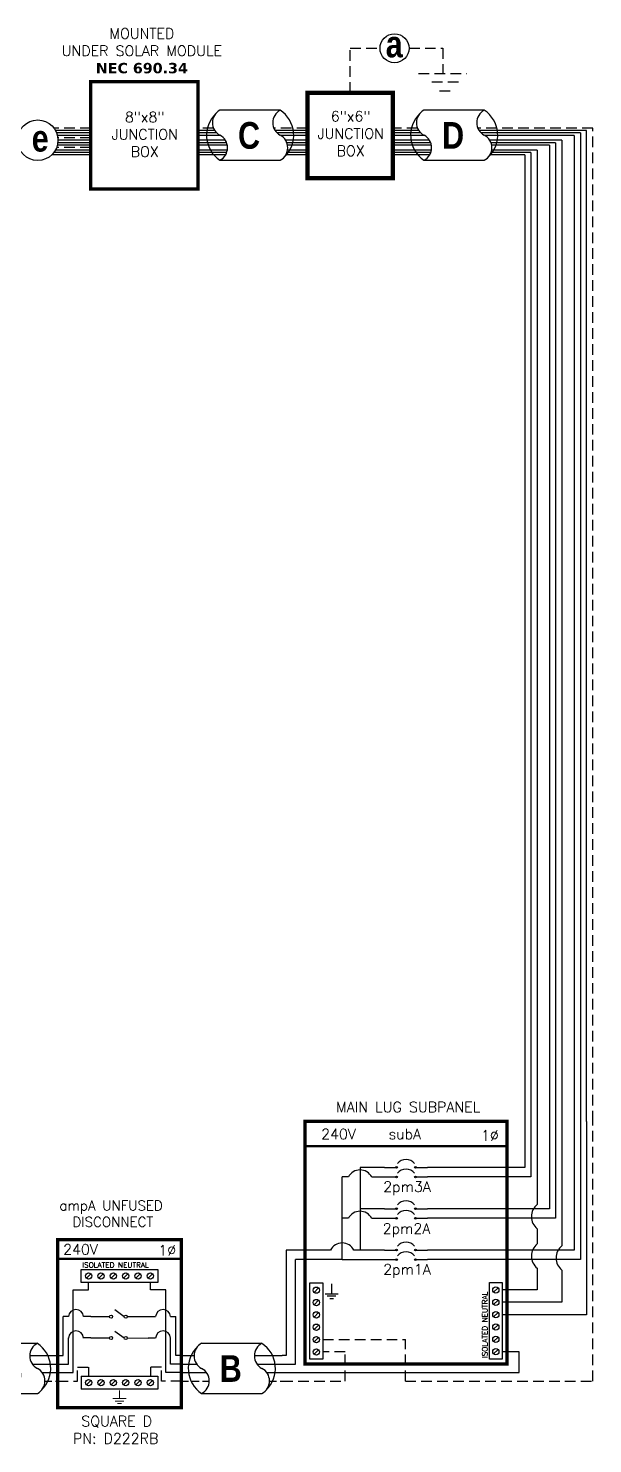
# Model space of a CAD drawing. Header units: feet. Extents: x 23351 to 24150, y 15348 to 15858.
# Drawn here: x 23951.1 to 24150, y 15359.7 to 15858.2 of the extents above; entities that cross this region are included whole.
import ezdxf

# ---------------------------------------------------------------- set-up
doc = ezdxf.new("R2010")
doc.units = ezdxf.units.FT
doc.header["$MEASUREMENT"] = 0
doc.linetypes.add('HIDDEN', pattern=[0.375, 0.25, -0.125])
for name, color, linetype in [('ONE LINE BLOCKS', 7, 'Continuous'), ('TABLES', 7, 'Continuous'), ('TEXT', 7, 'Continuous'), ('Z - TITLEBLOCK TXT', 7, 'Continuous')]:
    doc.layers.add(name, color=color, linetype=linetype)
doc.styles.add('ONE LINE TXT', font='techb___.ttf')
doc.styles.get("Standard").update_dxf_attribs({"font": 'simplex.shx'})

# ---------------------------------------------------------------- blocks, each defined once
blk = doc.blocks.new('3microSub')
at = {"layer": 'ONE LINE BLOCKS', "linetype": 'Continuous'}
h = blk.add_hatch(color=1, dxfattribs=at)
h.dxf.hatch_style = 1
edge = h.paths.add_edge_path()
edge.add_arc((40.28, 75.29), 0.291, 0, 360)
h = blk.add_hatch(color=1, dxfattribs=at)
h.dxf.hatch_style = 1
edge = h.paths.add_edge_path()
edge.add_arc((46.96, 75.29), 0.291, 0, 360)
h = blk.add_hatch(color=1, dxfattribs=at)
h.dxf.hatch_style = 1
edge = h.paths.add_edge_path()
edge.add_arc((40.28, 71.91), 0.291, 0, 360)
h = blk.add_hatch(color=1, dxfattribs=at)
h.dxf.hatch_style = 1
edge = h.paths.add_edge_path()
edge.add_arc((46.96, 71.91), 0.291, 0, 360)
h = blk.add_hatch(color=1, dxfattribs=at)
h.dxf.hatch_style = 1
edge = h.paths.add_edge_path()
edge.add_arc((40.28, 60.73), 0.291, 0, 360)
h = blk.add_hatch(color=1, dxfattribs=at)
h.dxf.hatch_style = 1
edge = h.paths.add_edge_path()
edge.add_arc((46.96, 60.73), 0.291, 0, 360)
h = blk.add_hatch(color=1, dxfattribs=at)
h.dxf.hatch_style = 1
edge = h.paths.add_edge_path()
edge.add_arc((40.28, 57.35), 0.291, 0, 360)
h = blk.add_hatch(color=1, dxfattribs=at)
h.dxf.hatch_style = 1
edge = h.paths.add_edge_path()
edge.add_arc((46.96, 57.35), 0.291, 0, 360)
h = blk.add_hatch(color=1, dxfattribs=at)
h.dxf.hatch_style = 1
edge = h.paths.add_edge_path()
edge.add_arc((40.28, 46.17), 0.291, 0, 360)
h = blk.add_hatch(color=1, dxfattribs=at)
h.dxf.hatch_style = 1
edge = h.paths.add_edge_path()
edge.add_arc((46.96, 46.17), 0.291, 0, 360)
h = blk.add_hatch(color=1, dxfattribs=at)
h.dxf.hatch_style = 1
edge = h.paths.add_edge_path()
edge.add_arc((40.28, 42.79), 0.291, 0, 360)
h = blk.add_hatch(color=1, dxfattribs=at)
h.dxf.hatch_style = 1
edge = h.paths.add_edge_path()
edge.add_arc((46.96, 42.79), 0.291, 0, 360)
at = {"color": 7, "linetype": 'Continuous'}
for p, q in [((85.47, 91.47), (85.47, 75.29)), ((94.17, 91.47), (94.17, 60.73)), ((102.87, 91.47), (102.87, 46.17)), ((36.09, 75.29), (27.43, 75.29)), ((27.43, 75.29), (27.43, 60.73)), ((85.47, 75.29), (51.15, 75.29)), ((36.09, 60.73), (27.43, 60.73)), ((27.43, 60.73), (27.43, 46.17)), ((94.17, 60.73), (51.15, 60.73)), ((17.02, 46.17), (1.34, 46.17)), ((1.34, 46.17), (1.34, 9)), ((36.09, 46.17), (25.26, 46.17)), ((102.87, 46.17), (51.15, 46.17)), ((1.34, 9), (0, 9))]:
    blk.add_line(p, q, dxfattribs=at)
at = {"color": 10, "linetype": 'Continuous'}
for p, q in [((87.65, 91.47), (87.65, 71.91)), ((96.35, 91.47), (96.35, 57.35)), ((105.05, 91.47), (105.05, 42.79)), ((21.14, 57.35), (21.14, 71.91)), ((23.31, 71.91), (21.14, 71.91)), ((31.55, 71.91), (36.09, 71.91)), ((87.65, 71.91), (51.15, 71.91)), ((21.14, 42.79), (21.14, 57.35)), ((23.31, 57.35), (21.14, 57.35)), ((31.55, 57.35), (36.09, 57.35)), ((96.35, 57.35), (51.15, 57.35)), ((21.14, 42.79), (4.63, 42.79)), ((4.63, 6), (4.63, 42.79)), ((21.14, 42.79), (36.09, 42.79)), ((105.05, 42.79), (51.15, 42.79)), ((0, 6), (4.63, 6))]:
    blk.add_line(p, q, dxfattribs=at)
at = {"color": 253, "linetype": 'Continuous'}
for p, q in [((89.82, 91.47), (89.82, 62.22)), ((98.52, 91.47), (98.52, 47.66)), ((107.23, 91.47), (107.23, 23.41)), ((89.82, 53.66), (89.82, 48.33)), ((89.82, 39.78), (89.82, 32.11)), ((98.52, 39.1), (98.52, 27.76)), ((89.82, 32.11), (77.54, 32.11)), ((98.52, 27.76), (77.54, 27.76)), ((107.23, 23.41), (77.54, 23.41)), ((83.55, 10.36), (77.54, 10.36)), ((83.55, 3), (83.55, 10.36)), ((0, 3), (83.55, 3))]:
    blk.add_line(p, q, dxfattribs=at)
at = {"color": 10, "linetype": 'Continuous'}
for centre in [(27.43, 69.75), (27.43, 55.19)]:
    blk.add_arc(centre, 4.65, 27.6639, 152.3361, dxfattribs=at)
at = {"color": 253, "linetype": 'Continuous'}
for centre in [(93.4, 57.94), (93.4, 44.05), (102.1, 43.38)]:
    blk.add_arc(centre, 5.58, 129.9215, 230.0785, dxfattribs=at)
at = {"color": 7, "linetype": 'Continuous'}
blk.add_arc((21.14, 44.01), 4.65, 27.6639, 152.3361, dxfattribs=at)
at = {"layer": 'ONE LINE BLOCKS', "lineweight": 50}
blk.add_line((8.04, 82.77), (79.2, 82.77), dxfattribs=at)
at = {"layer": 'ONE LINE BLOCKS', "lineweight": 50, "const_width": 1.19}
blk.add_lwpolyline([(8.04, 6.01), (8.04, 91.47), (79.2, 91.47), (79.2, 6.01)], close=True, dxfattribs=at)
at = {"layer": 'TEXT', "color": 92, "linetype": 'HIDDEN', "ltscale": 15}
for p, q in [((109.4, 0.05), (109.4, 91.47)), ((14.31, 14.64), (43.39, 14.64)), ((22.14, 10.28), (14.31, 10.28)), ((22.14, 0), (22.14, 10.28)), ((43.39, 0.05), (43.39, 14.64)), ((0, 0), (22.14, 0)), ((43.39, 0.05), (109.4, 0.05))]:
    blk.add_line(p, q, dxfattribs=at)
at = {"layer": 'TEXT', "color": 92, "linetype": 'HIDDEN', "flags": 128}
for points in [[(15.08, 30.76), (19.76, 30.76)], [(17.42, 34.26), (17.42, 30.76)], [(18.95, 29.89), (15.89, 29.89)], [(18.13, 29.02), (16.7, 29.02)]]:
    blk.add_lwpolyline(points, dxfattribs=at)
at = {"layer": 'Z - TITLEBLOCK TXT', "color": 1, "linetype": 'Continuous'}
for p, q in [((9.77, 7.69), (9.77, 34.63)), ((9.77, 34.63), (14.31, 34.63)), ((14.31, 34.63), (14.31, 7.69)), ((73, 7.76), (73, 34.71)), ((73, 34.71), (77.54, 34.71)), ((77.54, 34.71), (77.54, 7.76)), ((14.31, 7.69), (9.77, 7.69)), ((77.54, 7.76), (73, 7.76))]:
    blk.add_line(p, q, dxfattribs=at)
at = {"layer": 'Z - TITLEBLOCK TXT', "color": 4, "linetype": 'Continuous'}
for p, q in [((12.83, 32.82), (11.25, 31.25)), ((76.06, 32.9), (74.49, 31.32)), ((12.83, 28.47), (11.25, 26.9)), ((76.06, 28.54), (74.49, 26.97)), ((12.83, 24.12), (11.25, 22.55)), ((76.06, 24.19), (74.49, 22.62)), ((12.83, 19.77), (11.25, 18.2)), ((12.83, 15.42), (11.25, 13.85)), ((76.06, 19.84), (74.49, 18.27)), ((76.06, 15.49), (74.49, 13.92)), ((12.83, 11.07), (11.25, 9.5)), ((76.06, 11.14), (74.49, 9.57))]:
    blk.add_line(p, q, dxfattribs=at)
at = {"layer": 'Z - TITLEBLOCK TXT', "color": 1, "linetype": 'Continuous', "flags": 128}
for points in [[(36.09, 75.29), (40.28, 75.29)], [(36.09, 75.29), (40.28, 75.29)], [(46.96, 75.29), (51.15, 75.29)], [(36.09, 71.91), (40.28, 71.91)], [(36.09, 71.91), (40.28, 71.91)], [(46.96, 71.91), (51.15, 71.91)], [(36.09, 60.73), (40.28, 60.73)], [(36.09, 60.73), (40.28, 60.73)], [(46.96, 60.73), (51.15, 60.73)], [(36.09, 57.35), (40.28, 57.35)], [(36.09, 57.35), (40.28, 57.35)], [(46.96, 57.35), (51.15, 57.35)], [(36.09, 46.17), (40.28, 46.17)], [(36.09, 46.17), (40.28, 46.17)], [(46.96, 46.17), (51.15, 46.17)], [(36.09, 42.79), (40.28, 42.79)], [(36.09, 42.79), (40.28, 42.79)], [(46.96, 42.79), (51.15, 42.79)]]:
    blk.add_lwpolyline(points, dxfattribs=at)
at = {"layer": 'Z - TITLEBLOCK TXT', "color": 1, "linetype": 'Continuous'}
for centre in [(40.28, 75.29), (46.96, 75.29), (40.28, 71.91), (46.96, 71.91), (40.28, 60.73), (46.96, 60.73), (40.28, 57.35), (46.96, 57.35), (40.28, 46.17), (46.96, 46.17), (40.28, 42.79), (46.96, 42.79)]:
    blk.add_circle(centre, 0.291, dxfattribs=at)
at = {"layer": 'Z - TITLEBLOCK TXT', "color": 4, "linetype": 'Continuous'}
for centre in [(12.04, 32.04), (75.27, 32.11), (12.04, 27.69), (75.27, 27.76), (12.04, 23.34), (12.04, 18.99), (75.27, 23.41), (75.27, 19.06), (12.04, 14.64), (75.27, 14.71), (12.04, 10.28), (75.27, 10.36)]:
    blk.add_circle(centre, 1.11, dxfattribs=at)
at = {"layer": 'Z - TITLEBLOCK TXT', "color": 1, "linetype": 'Continuous'}
for centre in [(43.62, 74.09), (43.62, 70.71), (43.62, 59.53), (43.62, 56.15), (43.62, 44.97), (43.62, 41.59)]:
    blk.add_arc(centre, 3.93, 40.3392, 139.6608, dxfattribs=at)
at = {"layer": 'TABLES', "color": 1, "linetype": 'Continuous'}
for s, p in [('2pm3A', (35.59, 66.67)), ('2pm2A', (35.42, 51.92)), ('2pm1A', (35.59, 37.55))]:
    blk.add_text(s, height=3.658, dxfattribs=at).set_placement(p)
at = {"layer": 'TABLES', "color": 4, "linetype": 'Continuous'}
blk.add_text('ISOLATED NEUTRAL', height=1.8743, rotation=90, dxfattribs=at).set_placement((72.35, 8.12))
at = {"layer": 'TEXT', "color": 1, "attachment_point": 5}
for s, width, gutter_width, insert, char_height in [('MAIN LUG SUBPANEL ', 62.3984, 7.17, (44.36, 96.54), 3.6576), ('240V', 0.1481, 0.75, (19.83, 87.03), 3.658), ('subA', 0.1481, 0.75, (43.21, 87.03), 3.658), ('1∅', 0.1481, 0.75, (73.19, 86.51), 3.658)]:
    blk.add_mtext_dynamic_manual_height_columns(s, width=width, gutter_width=gutter_width, heights=[0], dxfattribs=dict(at, insert=insert, char_height=char_height))
blk = doc.blocks.new('*U14')
at = {"color": 7, "linetype": 'Continuous'}
for p, q in [((-7.14, 13.31), (-28.39, 13.31)), ((-28.39, -4.31), (-7.14, -4.31))]:
    blk.add_line(p, q, dxfattribs=at)
at = {"color": 7}
for p, q in [((-35.53, 9), (-31.05, 9)), ((-9.81, 9), (0, 9))]:
    blk.add_line(p, q, dxfattribs=at)
at = {"color": 10}
for p, q in [((-35.53, 6), (-30.11, 6)), ((-8.87, 6), (0, 6))]:
    blk.add_line(p, q, dxfattribs=at)
at = {"color": 253}
for p, q in [((-35.53, 3), (-26.66, 3)), ((-5.41, 3), (0, 3))]:
    blk.add_line(p, q, dxfattribs=at)
at = {"color": 92, "linetype": 'HIDDEN', "ltscale": 10}
for p, q in [((-4.48, 0), (0, 0)), ((-35.53, 0), (-25.72, 0))]:
    blk.add_line(p, q, dxfattribs=at)
at = {"color": 7, "linetype": 'Continuous'}
for centre, start, end in [((-22.54, 4.5), 133.9732, 236.4265), ((-12.99, 4.5), 313.9732, 56.4265)]:
    blk.add_arc(centre, 10.58, start, end, dxfattribs=at)
at = {"linetype": 'Continuous'}
for centre, start, end in [((-26.08, 8.91), 117.6639, 242.3361), ((-4.83, 8.91), 117.6639, 242.3361), ((-30.7, 0.09), 297.6639, 62.3361), ((-9.45, 0.09), 297.6639, 62.3361)]:
    blk.add_arc(centre, 4.98, start, end, dxfattribs=at)
blk = doc.blocks.new('unfusedDisconnect')
at = {"lineweight": 50}
blk.add_line((-43.61, 43.06), (0, 43.06), dxfattribs=at)
at = {"color": 1, "linetype": 'Continuous'}
for p, q in [((-35.27, 34.78), (-35.27, 39.32)), ((-35.27, 39.32), (-8.32, 39.32)), ((-8.32, 39.32), (-8.32, 34.78)), ((-8.32, 34.78), (-35.27, 34.78)), ((-23.43, 25.18), (-20.16, 22.74)), ((-31.89, 22.73), (-25.32, 22.73)), ((-19.08, 22.73), (-11.7, 22.73)), ((-31.89, 15.2), (-25.32, 15.2)), ((-23.43, 17.65), (-20.16, 15.2)), ((-19.08, 15.2), (-11.7, 15.19)), ((-35.27, 1.76), (-8.32, 1.76)), ((-35.27, 1.76), (-35.27, -2.78)), ((-8.32, 1.76), (-8.32, -2.78)), ((-8.32, -2.78), (-35.27, -2.78))]:
    blk.add_line(p, q, dxfattribs=at)
at = {"color": 4, "linetype": 'Continuous'}
for p, q in [((-31.89, 37.83), (-33.46, 36.26)), ((-27.53, 37.83), (-29.11, 36.26)), ((-23.18, 37.83), (-24.76, 36.26)), ((-18.83, 37.83), (-20.41, 36.26)), ((-14.48, 37.83), (-16.06, 36.26)), ((-10.13, 37.83), (-11.7, 36.26)), ((-31.89, 0.28), (-33.46, -1.3)), ((-27.53, 0.28), (-29.11, -1.3)), ((-23.18, 0.28), (-24.76, -1.3)), ((-18.83, 0.28), (-20.41, -1.3)), ((-14.48, 0.28), (-16.06, -1.3)), ((-10.13, 0.28), (-11.7, -1.3))]:
    blk.add_line(p, q, dxfattribs=at)
at = {"color": 253, "linetype": 'Continuous'}
for p, q in [((-38.16, 3), (-38.16, 32.17)), ((-38.16, 32.17), (-32.67, 32.17)), ((-32.67, 32.17), (-32.67, 34.78)), ((-10.92, 32.17), (-10.92, 34.78)), ((-5.43, 32.17), (-10.92, 32.17)), ((-5.43, 3), (-5.43, 32.17)), ((-43.61, 3), (-38.16, 3)), ((0, 3), (-5.43, 3))]:
    blk.add_line(p, q, dxfattribs=at)
at = {"color": 7, "linetype": 'Continuous'}
for p, q in [((-41.66, 9), (-41.66, 22.73)), ((-39.8, 22.73), (-41.66, 22.73)), ((-31.89, 22.73), (-34.52, 22.73)), ((-11.7, 22.73), (-9.07, 22.73)), ((-3.79, 22.73), (-1.93, 22.73)), ((-1.93, 9), (-1.93, 22.73))]:
    blk.add_line(p, q, dxfattribs=at)
at = {"color": 10, "linetype": 'Continuous'}
for p, q in [((-39.8, 6), (-39.8, 15.2)), ((-31.89, 15.2), (-34.52, 15.2)), ((-11.7, 15.2), (-9.07, 15.2)), ((-3.79, 6), (-3.79, 15.2)), ((-43.61, 6), (-39.8, 6)), ((0, 6), (-3.79, 6))]:
    blk.add_line(p, q, dxfattribs=at)
at = {"color": 7}
for p, q in [((-43.61, 9), (-41.66, 9)), ((0, 9), (-1.93, 9))]:
    blk.add_line(p, q, dxfattribs=at)
at = {"color": 92, "linetype": 'HIDDEN', "ltscale": 15}
for p, q in [((-43.61, 0), (-36.58, 0)), ((-36.58, 0), (-36.58, 4.9)), ((-36.58, 4.9), (-32.67, 4.9)), ((-32.67, 4.9), (-32.67, 1.76)), ((-7.01, 4.9), (-10.92, 4.9)), ((-10.92, 4.9), (-10.92, 1.76)), ((-7.01, 0), (-7.01, 4.9)), ((0, 0), (-7.01, 0))]:
    blk.add_line(p, q, dxfattribs=at)
at = {"lineweight": 50, "const_width": 1.19}
blk.add_lwpolyline([(-43.61, -9.34), (-43.61, 49.84), (0, 49.84), (0, -9.34)], close=True, dxfattribs=at)
at = {"color": 92, "linetype": 'Continuous', "lineweight": 5, "ltscale": 0.05, "flags": 128}
for points in [[(-21.8, -3.32), (-21.8, -6.17)], [(-24.14, -6.17), (-19.45, -6.17)], [(-20.27, -7.03), (-23.32, -7.03)], [(-21.08, -7.9), (-22.51, -7.9)]]:
    blk.add_lwpolyline(points, dxfattribs=at)
at = {"color": 4, "linetype": 'Continuous'}
for centre in [(-32.67, 37.05), (-28.32, 37.05), (-23.97, 37.05), (-19.62, 37.05), (-15.27, 37.05), (-10.92, 37.05), (-32.67, -0.51), (-28.32, -0.51), (-23.97, -0.51), (-19.62, -0.51), (-15.27, -0.51), (-10.92, -0.51)]:
    blk.add_circle(centre, 1.11, dxfattribs=at)
at = {"color": 1, "linetype": 'Continuous'}
for centre in [(-24.78, 22.73), (-19.62, 22.73), (-24.78, 15.2), (-19.62, 15.2)]:
    blk.add_circle(centre, 0.541, dxfattribs=at)
at = {"color": 7, "linetype": 'Continuous'}
for centre in [(-37.16, 22.58), (-6.43, 22.58)]:
    blk.add_arc(centre, 2.64, 3.2819, 176.7181, dxfattribs=at)
at = {"color": 10, "linetype": 'Continuous'}
for centre in [(-37.16, 15.04), (-6.43, 15.04)]:
    blk.add_arc(centre, 2.64, 3.2819, 176.7181, dxfattribs=at)
at = {"color": 4, "linetype": 'Continuous'}
blk.add_text('ISOLATED NEUTRAL', height=1.8743, dxfattribs=at).set_placement((-34.91, 39.97))
at = {"color": 1}
for s, width, gutter_width, heights, insert, char_height, attachment_point in [('\\A1;\\pi12.228;ampA UNFUSED \\P\\pi16.834;DISCONNECT', 64.922, 0, [11.89], (-55.21, 63.58), 3.4544, 1), ('240V', 0.1481, 0.75, [0], (-35.55, 46.4), 3.658, 5), ('1∅', 0.1481, 0.75, [0], (-4.98, 46.1), 3.658, 5), ('\\A1;\\pi11.999,t30.287;SQUARE D\\P\\pi9.0377,t27.326;PN: D222RB', 51.6906, 0.203, [45.94], (-47.25, -12.27), 3.6576, 1)]:
    blk.add_mtext_dynamic_manual_height_columns(s, width=width, gutter_width=gutter_width, heights=heights, dxfattribs=dict(at, insert=insert, char_height=char_height, attachment_point=attachment_point))
blk = doc.blocks.new('*U26')
at = {"color": 7}
for name, p in [('unfusedDisconnect', (0, 0)), ('*U14', (-43.61, 0))]:
    blk.add_blockref(name, p, dxfattribs=at)
at = {"layer": 'Z - TITLEBLOCK TXT', "color": 1, "linetype": 'Continuous', "insert": (-63.63, 8.88), "char_height": 9.3833, "attachment_point": 1, "style": 'ONE LINE TXT'}
blk.add_mtext_dynamic_manual_height_columns('{\\W1;\\C256;B}', width=0.1385, gutter_width=2.13, heights=[0], dxfattribs=at)
blk = doc.blocks.new('8x8box')
at = {"lineweight": 50, "const_width": 1.19}
blk.add_lwpolyline([(37.78, 0), (0, 0), (0, 37.78), (37.78, 37.78)], close=True, dxfattribs=at)
at = {"color": 1, "char_height": 3.6576, "attachment_point": 5}
for s, width, insert in [(' \\PMOUNTED \\PUNDER SOLAR MODULE\\P{\\fVerdana|b1|i0|c0|p34;NEC 690.34}', 73.0127, (18.01, 51.7)), ('8"x8"  JUNCTION BOX ', 0.4767, (19.03, 19.26))]:
    blk.add_mtext_dynamic_manual_height_columns(s, width=width, gutter_width=7.17, heights=[0], dxfattribs=dict(at, insert=insert))
blk = doc.blocks.new('6x6box')
at = {"lineweight": 50, "const_width": 1.53}
blk.add_lwpolyline([(30.1, 0), (0, 0), (0, 30.1), (30.1, 30.1)], close=True, dxfattribs=at)
at = {"color": 1, "insert": (15.24, 15.71), "char_height": 3.6576, "width": 0.4767, "attachment_point": 5}
blk.add_mtext('6"x6"  JUNCTION BOX  ', dxfattribs=at)

msp = doc.modelspace()

# ---------------------------------------------------------------- linework, layer by layer
at = {"color": 7, "linetype": 'Continuous'}
for p, q in [((24039.87, 15829.34), (24018.62, 15829.34)), ((24111.77, 15829.34), (24090.52, 15829.34)), ((24134.74, 15817.04), (24134.74, 15473.19)), ((24143.44, 15820.48), (24143.44, 15473.19)), ((24126.04, 15813.59), (24126.04, 15473.19)), ((24018.62, 15811.71), (24039.87, 15811.71)), ((24090.52, 15811.71), (24111.77, 15811.71))]:
    msp.add_line(p, q, dxfattribs=at)
at = {"color": 92, "linetype": 'HIDDEN', "ltscale": 15}
for p, q in [((23973.09, 15823.06), (23960.1, 15823.06)), ((24016.32, 15823.06), (24010.87, 15823.06)), ((24049.44, 15823.06), (24037.57, 15823.06)), ((24088.22, 15823.06), (24079.54, 15823.06)), ((24149.96, 15823.06), (24109.47, 15823.06)), ((24149.96, 15473.19), (24149.96, 15823.06)), ((23973.09, 15819.62), (23961.49, 15819.62)), ((23973.09, 15816.18), (23961.06, 15816.18))]:
    msp.add_line(p, q, dxfattribs=at)
at = {"color": 253, "linetype": 'Continuous'}
for p, q in [((23973.09, 15822.2), (23960.66, 15822.2)), ((24016.77, 15822.2), (24010.87, 15822.2)), ((24049.44, 15822.2), (24038.02, 15822.2)), ((24088.68, 15822.2), (24079.54, 15822.2)), ((24147.79, 15822.2), (24109.92, 15822.2)), ((24147.79, 15473.19), (24147.79, 15822.2)), ((23973.09, 15818.76), (23961.54, 15818.76)), ((24020.53, 15818.76), (24010.87, 15818.76)), ((24049.44, 15818.76), (24041.77, 15818.76)), ((24092.43, 15818.76), (24079.54, 15818.76)), ((24139.09, 15818.76), (24113.68, 15818.76)), ((24139.09, 15818.76), (24139.09, 15473.19)), ((23973.09, 15815.32), (23960.66, 15815.32)), ((24021.22, 15815.32), (24010.87, 15815.32)), ((24049.44, 15815.32), (24042.47, 15815.32)), ((24093.12, 15815.32), (24079.54, 15815.32)), ((24130.39, 15815.32), (24114.37, 15815.32)), ((24130.39, 15815.32), (24130.39, 15473.19))]:
    msp.add_line(p, q, dxfattribs=at)
at = {"color": 10, "linetype": 'Continuous'}
for p, q in [((23973.09, 15821.34), (23961.06, 15821.34)), ((23973.09, 15817.9), (23961.49, 15817.9)), ((24017.49, 15821.34), (24010.87, 15821.34)), ((24020.96, 15817.9), (24010.87, 15817.9)), ((24049.44, 15821.34), (24038.73, 15821.34)), ((24049.44, 15817.9), (24042.2, 15817.9)), ((24089.39, 15821.34), (24079.54, 15821.34)), ((24092.86, 15817.9), (24079.54, 15817.9)), ((24145.61, 15821.34), (24110.64, 15821.34)), ((24136.91, 15817.9), (24114.1, 15817.9)), ((24136.91, 15817.9), (24136.91, 15473.19)), ((24145.61, 15821.34), (24145.61, 15473.19)), ((23973.09, 15814.46), (23960.1, 15814.46)), ((24021, 15814.46), (24010.87, 15814.46)), ((24049.44, 15814.46), (24042.24, 15814.46)), ((24092.9, 15814.46), (24079.54, 15814.46)), ((24128.21, 15814.46), (24114.15, 15814.46)), ((24128.21, 15814.46), (24128.21, 15473.19))]:
    msp.add_line(p, q, dxfattribs=at)
at = {"linetype": 'Continuous'}
for p, q in [((23973.09, 15820.48), (23961.33, 15820.48)), ((23973.09, 15817.04), (23961.33, 15817.04)), ((24018.71, 15820.48), (24010.87, 15820.48)), ((24021.2, 15817.04), (24010.87, 15817.04)), ((24049.44, 15820.48), (24039.95, 15820.48)), ((24049.44, 15817.04), (24042.45, 15817.04)), ((24090.61, 15820.48), (24079.54, 15820.48)), ((24093.1, 15817.04), (24079.54, 15817.04)), ((24143.44, 15820.48), (24111.86, 15820.48)), ((24134.74, 15817.04), (24114.35, 15817.04)), ((23973.09, 15813.59), (23959.34, 15813.59)), ((24020.6, 15813.59), (24010.87, 15813.59)), ((24049.44, 15813.59), (24041.84, 15813.59)), ((24092.5, 15813.59), (24079.54, 15813.59)), ((24126.04, 15813.59), (24113.74, 15813.59))]:
    msp.add_line(p, q, dxfattribs=at)
at = {"color": 7, "linetype": 'Continuous'}
for centre, radius in [((24080.14, 15851.14), 5.11), ((23954.4, 15818.76), 7.14)]:
    msp.add_circle(centre, radius, dxfattribs=at)
for centre, start, end in [((24024.47, 15820.53), 133.9732, 236.4265), ((24034.02, 15820.53), 313.9732, 56.4265), ((24096.37, 15820.53), 133.9732, 236.4265), ((24105.92, 15820.53), 313.9732, 56.4265)]:
    msp.add_arc(centre, 10.58, start, end, dxfattribs=at)
at = {"linetype": 'Continuous'}
for centre, start, end in [((24020.93, 15824.93), 117.6639, 242.3361), ((24042.18, 15824.93), 117.6639, 242.3361), ((24092.83, 15824.93), 117.6639, 242.3361), ((24114.08, 15824.93), 117.6639, 242.3361), ((24016.31, 15816.12), 297.6639, 62.3361), ((24037.55, 15816.12), 297.6639, 62.3361), ((24088.21, 15816.12), 297.6639, 62.3361), ((24109.46, 15816.12), 297.6639, 62.3361)]:
    msp.add_arc(centre, 4.98, start, end, dxfattribs=at)
at = {"layer": 'TEXT', "color": 92, "linetype": 'HIDDEN', "ltscale": 15}
for p, q in [((24064.49, 15835.51), (24064.49, 15851.14)), ((24064.49, 15851.14), (24075.03, 15851.14)), ((24085.25, 15851.14), (24097.12, 15851.14)), ((24097.12, 15851.14), (24097.12, 15842.31))]:
    msp.add_line(p, q, dxfattribs=at)
at = {"layer": 'TEXT', "color": 92, "linetype": 'HIDDEN', "ltscale": 15, "flags": 128}
for points in [[(24088.64, 15842.31), (24105.6, 15842.31)], [(24102.66, 15839.17), (24091.58, 15839.17)], [(24099.72, 15836.03), (24094.52, 15836.03)]]:
    msp.add_lwpolyline(points, dxfattribs=at)

# ---------------------------------------------------------------- block references
at = {"color": 7}
for name, p in [('8x8box', (23973.09, 15801.57)), ('6x6box', (24049.44, 15805.41)), ('3microSub', (24040.56, 15381.72)), ('*U26', (24005.03, 15381.72)), ('*U14', (24040.56, 15381.72))]:
    msp.add_blockref(name, p, dxfattribs=at)

# ---------------------------------------------------------------- texts
at = {"color": 1, "linetype": 'Continuous', "char_height": 9.3833, "attachment_point": 1, "style": 'ONE LINE TXT'}
for s, insert in [('{\\W1;\\C256;e}', (23952.29, 15824.15)), ('{\\W1;\\C256;C}', (24024.99, 15825.16)), ('{\\W1;\\C256;D}', (24096.9, 15825.16)), ('{\\W1;\\C256;B}', (24018.55, 15390.85))]:
    msp.add_mtext_dynamic_manual_height_columns(s, width=0.1385, gutter_width=2.13, heights=[0], dxfattribs=dict(at, insert=insert))
at = {"layer": 'Z - TITLEBLOCK TXT', "color": 1, "linetype": 'Continuous', "insert": (24077.04, 15857.33), "char_height": 9.3833, "attachment_point": 1, "style": 'ONE LINE TXT'}
msp.add_mtext_dynamic_manual_height_columns('{\\W1;\\C256;a}', width=0.1385, gutter_width=2.13, heights=[0], dxfattribs=at)

doc.saveas('drawing.dxf')
